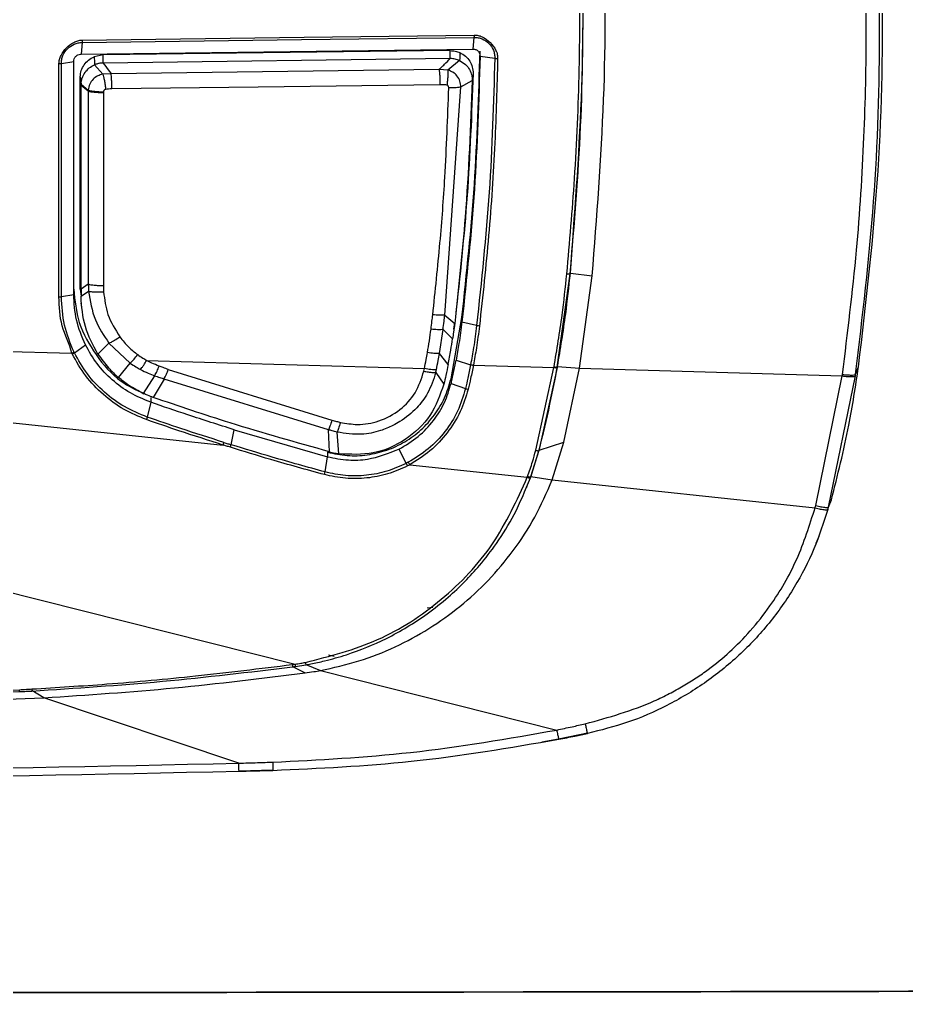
# Model space of a CAD drawing. Extents: x 398 to 508, y 623 to 782.
# Drawn here: x 455.909 to 458.33, y 644.014 to 646.677 of the extents above; entities that cross this region are included whole.
import ezdxf

# ---------------------------------------------------------------- set-up
doc = ezdxf.new("R2010")
doc.units = 0
doc.header["$MEASUREMENT"] = 0
doc.layers.add('GEOMETRY', color=2, linetype='Continuous', lineweight=25)

msp = doc.modelspace()

# ---------------------------------------------------------------- linework, layer by layer
at = {"layer": 'GEOMETRY'}
for p, q in [((456.0804, 646.6148), (456.077, 646.5832)), ((457.1493, 646.6285), (457.1459, 646.5969)), ((456.0756, 646.5832), (456.077, 646.5832)), ((456.077, 646.5832), (457.1459, 646.5969)), ((456.1371, 646.5811), (456.1129, 646.576)), ((456.137, 646.5586), (456.1371, 646.5811)), ((457.0847, 646.5925), (456.1371, 646.5811)), ((457.0847, 646.5708), (457.0847, 646.5925)), ((457.1659, 646.5776), (457.2063, 646.5717)), ((456.0168, 645.9206), (456.0168, 646.557)), ((456.0233, 646.5575), (456.057, 646.5627)), ((456.0233, 645.9211), (456.0233, 646.5575)), ((456.1142, 646.554), (456.1369, 646.5281)), ((457.0847, 646.5708), (456.137, 646.5586)), ((457.1102, 646.5653), (457.0781, 646.5394)), ((456.1588, 646.5295), (456.1369, 646.5281)), ((457.054, 646.541), (456.1589, 646.5295)), ((457.0781, 646.5394), (457.0541, 646.541)), ((457.1471, 646.5299), (457.1446, 646.5106)), ((456.0745, 646.5184), (456.0746, 646.5211)), ((456.0745, 646.5184), (456.077, 646.4985)), ((456.0746, 645.9619), (456.0745, 646.5184)), ((456.0746, 646.5211), (456.0771, 646.501)), ((456.0771, 646.501), (456.077, 646.4985)), ((456.077, 646.4985), (456.0968, 646.4823)), ((456.0771, 646.501), (456.0969, 646.4847)), ((457.1138, 646.4933), (457.1446, 646.5106)), ((456.0969, 646.4847), (456.0968, 646.4823)), ((456.0968, 646.4823), (456.0968, 645.9556)), ((456.1384, 646.4801), (456.1383, 646.4785)), ((456.1383, 646.4784), (456.1383, 645.9516)), ((457.0697, 645.8709), (457.1138, 646.4933)), ((457.3767, 645.7289), (457.4119, 645.9837)), ((457.4125, 645.9852), (457.4722, 645.9775)), ((457.4377, 645.7257), (457.4722, 645.9775)), ((456.0746, 645.9619), (456.077, 645.9425)), ((456.0746, 645.9412), (456.0746, 645.9619)), ((456.0746, 645.9412), (456.077, 645.9219)), ((456.077, 645.9425), (456.0968, 645.9556)), ((456.077, 645.9425), (456.077, 645.9219)), ((456.077, 645.9219), (456.0976, 645.9363)), ((456.0233, 645.9211), (456.057, 645.9267)), ((456.0769, 645.9044), (456.0793, 645.8851)), ((457.0697, 645.8709), (457.0967, 645.8478)), ((457.0868, 645.6966), (457.1165, 645.8644)), ((457.099, 645.8663), (457.0967, 645.8478)), ((457.1165, 645.8644), (457.1165, 645.8519)), ((457.0551, 645.7659), (457.065, 645.8314)), ((457.091, 645.8059), (457.065, 645.8314)), ((457.0947, 645.832), (457.097, 645.8505)), ((457.1567, 645.842), (457.1166, 645.8518)), ((456.0588, 645.768), (456.0888, 645.7896)), ((456.1232, 645.7643), (456.1533, 645.7942)), ((456.1533, 645.7942), (456.211, 645.7396)), ((455.8085, 645.7736), (456.052, 645.7664)), ((456.0589, 645.768), (456.058, 645.7699)), ((457.079, 645.7362), (457.0551, 645.7659)), ((456.1792, 645.7002), (456.211, 645.7396)), ((456.2561, 645.747), (457.0142, 645.7247)), ((457.0127, 645.7176), (457.0142, 645.7247)), ((457.0868, 645.6843), (457.1004, 645.7478)), ((457.1004, 645.7478), (457.1401, 645.7353)), ((457.1478, 645.7342), (457.3675, 645.7277)), ((457.318, 645.5016), (457.3675, 645.7277)), ((457.3764, 645.7274), (457.3267, 645.5006)), ((457.3767, 645.7289), (457.3773, 645.7304)), ((457.3773, 645.7304), (457.4377, 645.7257)), ((457.395, 645.5235), (457.4377, 645.7257)), ((457.4377, 645.7257), (458.1544, 645.7046)), ((458.1909, 645.709), (458.1989, 645.7294)), ((456.2779, 645.7052), (456.247, 645.6568)), ((456.3152, 645.7223), (456.7618, 645.5839)), ((457.0452, 645.7141), (457.0673, 645.6825)), ((457.0868, 645.6966), (457.0868, 645.6843)), ((458.0819, 645.3508), (458.1544, 645.7045)), ((458.1169, 645.3467), (458.1903, 645.7048)), ((456.3037, 645.6962), (456.274, 645.6459)), ((456.7522, 645.5575), (456.3037, 645.6962)), ((457.0868, 645.6843), (457.1262, 645.6702)), ((456.2672, 645.6459), (456.2672, 645.6328)), ((456.2672, 645.6328), (456.2578, 645.5923)), ((455.7677, 645.5899), (456.465, 645.516)), ((456.4865, 645.517), (456.4947, 645.5579)), ((456.4947, 645.5579), (456.7498, 645.4841)), ((456.7553, 645.4975), (456.7522, 645.5575)), ((456.7807, 645.4921), (456.7756, 645.5513)), ((457.3273, 645.5021), (457.395, 645.5235)), ((457.3627, 645.4208), (457.395, 645.5235)), ((456.7429, 645.4425), (456.7498, 645.4841)), ((456.7498, 645.4965), (456.7498, 645.4841)), ((456.9447, 645.5048), (456.9645, 645.466)), ((457.3044, 645.4286), (457.3267, 645.5006)), ((457.305, 645.43), (457.3273, 645.5021)), ((457.3267, 645.5006), (457.3273, 645.5021)), ((456.9702, 645.469), (456.9645, 645.466)), ((456.9739, 645.462), (457.295, 645.4279)), ((457.3044, 645.4286), (457.305, 645.43)), ((457.305, 645.43), (457.3627, 645.4208)), ((457.3627, 645.4208), (458.0803, 645.3447)), ((457.2939, 645.4013), (457.2946, 645.4029)), ((458.1169, 645.3467), (458.1247, 645.3661)), ((458.0837, 645.2482), (458.0914, 645.2673)), ((455.4166, 645.2313), (456.661, 644.918)), ((457.0367, 645.0724), (457.0215, 645.0706)), ((456.7674, 644.9385), (456.752, 644.9424)), ((456.6543, 644.9109), (456.6619, 644.9119)), ((456.6562, 644.9108), (456.6887, 644.894)), ((456.662, 644.9116), (456.6906, 644.9161)), ((456.6907, 644.9172), (456.7302, 644.9006)), ((456.7302, 644.9006), (457.3753, 644.7381)), ((455.9095, 644.8431), (455.9427, 644.8449)), ((455.9759, 644.8259), (455.9428, 644.8459)), ((455.5614, 644.8306), (455.9096, 644.8429)), ((455.5617, 644.8101), (455.9759, 644.8259)), ((456.5076, 644.6476), (455.9759, 644.8259)), ((457.3342, 644.7061), (457.3805, 644.7141)), ((457.3805, 644.7142), (457.4591, 644.7301)), ((456.5082, 644.6268), (456.6008, 644.6291))]:
    msp.add_line(p, q, dxfattribs=at)
at = {"layer": 'GEOMETRY', "flags": 128}
for points in [[(456.0794, 646.6214), (456.6857, 646.6291), (457.1496, 646.6351)], [(456.0804, 646.6148), (456.679, 646.6225), (457.1493, 646.6285)], [(457.0566, 646.4995), (456.5607, 646.4932), (456.1613, 646.488)], [(456.0529, 645.7646), (456.0524, 645.7656), (456.052, 645.7664)], [(457.3675, 645.7277), (457.3676, 645.7286), (457.3678, 645.7292)]]:
    msp.add_lwpolyline(points, dxfattribs=at)
at = {"layer": 'GEOMETRY'}
for points, knots in [([(458.1989, 645.7294), (458.2197, 645.9076), (458.2606, 646.2591), (458.2687, 646.7516), (458.2496, 647.2054), (458.2159, 647.4829), (458.1989, 647.6233)], [0, 0, 0, 0, 0.2831581, 0.5586036, 0.7768312, 1, 1, 1, 1]), ([(458.155, 645.7087), (458.169, 645.8216), (458.1958, 646.0368), (458.2155, 646.351), (458.2221, 646.6499), (458.2155, 646.9487), (458.1958, 647.2628), (458.169, 647.4779), (458.155, 647.5906)], [0, 0, 0, 0, 0.180613, 0.344543, 0.500108, 0.65565, 0.819509, 1, 1, 1, 1]), ([(458.1909, 645.7091), (458.2096, 645.8662), (458.2471, 646.1804), (458.2611, 646.655), (458.2471, 647.1295), (458.2096, 647.4437), (458.1909, 647.6008)], [0, 0, 0, 0, 0.250005, 0.5, 0.749995, 1, 1, 1, 1]), ([(457.4028, 645.9832), (457.4104, 646.0699), (457.4266, 646.2554), (457.439, 646.5502), (457.4388, 646.8564), (457.4262, 647.148), (457.4102, 647.3305), (457.4028, 647.415)], [0, 0, 0, 0, 0.182029, 0.389553, 0.616979, 0.82241, 1, 1, 1, 1]), ([(457.4119, 645.9837), (457.4241, 646.1427), (457.4487, 646.4608), (457.4487, 646.9399), (457.4242, 647.2581), (457.4119, 647.4172)], [0, 0, 0, 0, 0.3333362, 0.6666667, 1, 1, 1, 1]), ([(457.4125, 645.9852), (457.4233, 646.1189), (457.445, 646.3856), (457.4493, 646.7585), (457.4391, 647.103), (457.4214, 647.3133), (457.4125, 647.4189)], [0, 0, 0, 0, 0.280118, 0.559107, 0.778815, 1, 1, 1, 1]), ([(457.4722, 645.9775), (457.4846, 646.1379), (457.5094, 646.4591), (457.5093, 646.942), (457.4845, 647.2627), (457.4722, 647.4225)], [0, 0, 0, 0, 0.333384, 0.667865, 1, 1, 1, 1]), ([(457.1496, 646.6351), (457.1496, 646.6344), (457.1496, 646.6332), (457.1495, 646.6314), (457.1495, 646.6298), (457.1494, 646.6289), (457.1493, 646.6285)], [0, 0, 0, 0, 0.248444, 0.501166, 0.753288, 1, 1, 1, 1]), ([(457.1496, 646.6351), (457.1533, 646.6349), (457.161, 646.6345), (457.1767, 646.6288), (457.1941, 646.6153), (457.2077, 646.5981), (457.2136, 646.5825), (457.2138, 646.5748), (457.214, 646.571)], [0, 0, 0, 0, 0.112639, 0.230077, 0.499889, 0.76917, 0.885614, 1, 1, 1, 1]), ([(456.0168, 646.557), (456.0171, 646.5607), (456.0177, 646.5684), (456.0238, 646.5836), (456.0362, 646.6008), (456.053, 646.6136), (456.068, 646.6201), (456.0757, 646.621), (456.0794, 646.6214)], [0, 0, 0, 0, 0.115522, 0.240727, 0.500897, 0.760985, 0.886273, 1, 1, 1, 1]), ([(456.0233, 646.5575), (456.0235, 646.5612), (456.0239, 646.5686), (456.0285, 646.5829), (456.039, 646.5989), (456.055, 646.6094), (456.0693, 646.6141), (456.0767, 646.6146), (456.0804, 646.6148)], [0, 0, 0, 0, 0.125191, 0.250868, 0.500896, 0.750645, 0.876035, 1, 1, 1, 1]), ([(456.0794, 646.6214), (456.0797, 646.6206), (456.0802, 646.6191), (456.0804, 646.6171), (456.0802, 646.6157), (456.0803, 646.615), (456.0804, 646.6148)], [0, 0, 0, 0, 0.326223, 0.595476, 0.838437, 1, 1, 1, 1]), ([(457.1493, 646.6285), (457.1531, 646.6283), (457.1607, 646.628), (457.1751, 646.6236), (457.1912, 646.6132), (457.2015, 646.5972), (457.2059, 646.5829), (457.2062, 646.5755), (457.2063, 646.5717)], [0, 0, 0, 0, 0.125387, 0.25111, 0.500973, 0.750653, 0.875865, 1, 1, 1, 1]), ([(456.057, 646.5627), (456.0573, 646.5652), (456.0578, 646.5702), (456.0621, 646.5767), (456.0682, 646.5815), (456.0732, 646.5826), (456.0756, 646.5832)], [0, 0, 0, 0, 0.244124, 0.492649, 0.746554, 1, 1, 1, 1]), ([(456.0746, 646.5211), (456.0753, 646.5269), (456.0768, 646.5385), (456.0852, 646.5543), (456.0971, 646.5677), (456.1076, 646.5732), (456.1129, 646.576)], [0, 0, 0, 0, 0.249953, 0.499712, 0.749376, 1, 1, 1, 1]), ([(456.1129, 646.576), (456.1132, 646.5719), (456.1136, 646.5646), (456.114, 646.5572), (456.1142, 646.554)], [0, 0, 0, 0, 0.56, 1, 1, 1, 1]), ([(457.0847, 646.5925), (457.0892, 646.5923), (457.0982, 646.592), (457.1066, 646.5888), (457.1107, 646.5872)], [0, 0, 0, 0, 0.500521, 1, 1, 1, 1]), ([(457.1107, 646.5872), (457.1107, 646.5858), (457.1106, 646.5822), (457.1105, 646.5761), (457.1104, 646.5701), (457.1103, 646.5666), (457.1102, 646.5653)], [0, 0, 0, 0, 0.189023, 0.50664, 0.828615, 1, 1, 1, 1]), ([(457.1107, 646.5872), (457.116, 646.5843), (457.1266, 646.5785), (457.1383, 646.5645), (457.146, 646.548), (457.1467, 646.5359), (457.1471, 646.5299)], [0, 0, 0, 0, 0.249847, 0.499584, 0.749274, 1, 1, 1, 1]), ([(457.1165, 645.8644), (457.1294, 645.9852), (457.155, 646.2269), (457.1623, 646.4695), (457.1659, 646.5908)], [0, 0, 0, 0, 0.500006, 1, 1, 1, 1]), ([(457.1459, 646.5969), (457.1476, 646.5969), (457.1507, 646.5968), (457.1556, 646.5951), (457.1598, 646.5923), (457.1629, 646.5885), (457.1654, 646.5839), (457.1657, 646.5801), (457.1659, 646.5776)], [0, 0, 0, 0, 0.158258, 0.295656, 0.507173, 0.638879, 0.764917, 1, 1, 1, 1]), ([(456.0168, 646.557), (456.0174, 646.557), (456.0186, 646.557), (456.0204, 646.5571), (456.022, 646.5573), (456.0229, 646.5574), (456.0233, 646.5575)], [0, 0, 0, 0, 0.248607, 0.501015, 0.752903, 1, 1, 1, 1]), ([(456.057, 645.9267), (456.057, 646.0475), (456.057, 646.2594), (456.057, 646.4715), (456.057, 646.5627)], [0, 0, 0, 0, 0.570371, 1, 1, 1, 1]), ([(456.0771, 646.501), (456.0778, 646.5067), (456.0792, 646.518), (456.0873, 646.5333), (456.099, 646.5461), (456.1091, 646.5514), (456.1142, 646.554)], [0, 0, 0, 0, 0.250042, 0.500192, 0.749977, 1, 1, 1, 1]), ([(456.137, 646.5586), (456.1331, 646.5584), (456.129, 646.5582), (456.1233, 646.557), (456.12, 646.5561), (456.1167, 646.555), (456.1149, 646.5543), (456.1144, 646.5541), (456.1143, 646.554), (456.1142, 646.554)], [0, 0, 0, 0, 0.4999936, 0.5286926, 0.7500839, 0.9298255, 0.978607, 0.9927265, 1, 1, 1, 1]), ([(456.137, 646.5586), (456.142, 646.5521), (456.1492, 646.5424), (456.1565, 646.5327), (456.1589, 646.5295)], [0, 0, 0, 0, 0.674258, 1, 1, 1, 1]), ([(457.054, 646.541), (457.0559, 646.5428), (457.0611, 646.5476), (457.0711, 646.5576), (457.0795, 646.5657), (457.0847, 646.5708)], [0, 0, 0, 0, 0.1818549, 0.4896415, 1, 1, 1, 1]), ([(457.1102, 646.5653), (457.1061, 646.5669), (457.0979, 646.5701), (457.0891, 646.5706), (457.0847, 646.5708)], [0, 0, 0, 0, 0.500527, 1, 1, 1, 1]), ([(457.1102, 646.5653), (457.1158, 646.5621), (457.1266, 646.5559), (457.1376, 646.5414), (457.1439, 646.526), (457.1444, 646.5156), (457.1446, 646.5106)], [0, 0, 0, 0, 0.2788309, 0.5407047, 0.7823493, 1, 1, 1, 1]), ([(457.2063, 646.5717), (457.2027, 646.4498), (457.1954, 646.2059), (457.1696, 645.9633), (457.1567, 645.842)], [0, 0, 0, 0, 0.500011, 1, 1, 1, 1]), ([(457.214, 646.571), (457.2119, 646.4942), (457.2076, 646.3329), (457.1913, 646.0893), (457.1732, 645.923), (457.1643, 645.8408)], [0, 0, 0, 0, 0.314722, 0.661145, 1, 1, 1, 1]), ([(457.2063, 646.5717), (457.2069, 646.5717), (457.2079, 646.5715), (457.2099, 646.5714), (457.2119, 646.5712), (457.2133, 646.5712), (457.214, 646.5712)], [0, 0, 0, 0, 0.247306, 0.500034, 0.752744, 1, 1, 1, 1]), ([(456.1369, 646.5281), (456.132, 646.5269), (456.122, 646.5244), (456.1092, 646.5146), (456.0995, 646.5011), (456.0978, 646.4903), (456.0969, 646.4847)], [0, 0, 0, 0, 0.235273, 0.4803085, 0.7346994, 1, 1, 1, 1]), ([(456.1369, 646.5281), (456.1374, 646.526), (456.1386, 646.5217), (456.1406, 646.5113), (456.1426, 646.4992), (456.1438, 646.4908), (456.1444, 646.4867)], [0, 0, 0, 0, 0.243602, 0.5, 0.756399, 1, 1, 1, 1]), ([(456.1613, 646.488), (456.1613, 646.4921), (456.1612, 646.5005), (456.1606, 646.5126), (456.1598, 646.523), (456.1591, 646.5274), (456.1588, 646.5295)], [0, 0, 0, 0, 0.243334, 0.499447, 0.755767, 1, 1, 1, 1]), ([(457.0541, 646.541), (457.0545, 646.5385), (457.0553, 646.5335), (457.0561, 646.5222), (457.0566, 646.5104), (457.0566, 646.5031), (457.0566, 646.4995)], [0, 0, 0, 0, 0.273877, 0.561506, 0.786122, 1, 1, 1, 1]), ([(457.0781, 646.5394), (457.0783, 646.5371), (457.0785, 646.5326), (457.078, 646.5221), (457.077, 646.5103), (457.076, 646.5023), (457.0755, 646.4985)], [0, 0, 0, 0, 0.252452, 0.51148, 0.76435, 1, 1, 1, 1]), ([(457.1138, 646.4933), (457.1132, 646.4987), (457.1122, 646.5095), (457.1039, 646.5235), (457.0926, 646.534), (457.0835, 646.5374), (457.0791, 646.5391)], [0, 0, 0, 0, 0.264334, 0.529421, 0.772062, 1, 1, 1, 1]), ([(457.1471, 646.5299), (457.1429, 646.4191), (457.1346, 646.1974), (457.1109, 645.9767), (457.099, 645.8663)], [0, 0, 0, 0, 0.499995, 1, 1, 1, 1]), ([(456.077, 645.9425), (456.077, 646.0462), (456.077, 646.2315), (456.077, 646.4169), (456.077, 646.4985)], [0, 0, 0, 0, 0.56, 1, 1, 1, 1]), ([(457.0755, 646.4985), (457.0722, 646.4988), (457.0659, 646.4995), (457.0596, 646.4995), (457.0566, 646.4995)], [0, 0, 0, 0, 0.526637, 1, 1, 1, 1]), ([(457.077, 646.4979), (457.0767, 646.4981), (457.0762, 646.4984), (457.0757, 646.4984), (457.0755, 646.4985)], [0, 0, 0, 0, 0.595229, 1, 1, 1, 1]), ([(457.0806, 646.4908), (457.0806, 646.4918), (457.0804, 646.4935), (457.0794, 646.4956), (457.0783, 646.4971), (457.0774, 646.4977), (457.077, 646.4979)], [0, 0, 0, 0, 0.328266, 0.624801, 0.829946, 1, 1, 1, 1]), ([(457.1446, 646.5106), (457.1398, 646.3866), (457.1312, 646.1651), (457.1072, 645.9448), (457.0967, 645.8478)], [0, 0, 0, 0, 0.559991, 1, 1, 1, 1]), ([(456.0968, 646.4823), (456.0989, 646.4816), (456.1031, 646.4803), (456.1145, 646.4791), (456.1267, 646.4784), (456.1345, 646.4784), (456.1383, 646.4784)], [0, 0, 0, 0, 0.273034, 0.561703, 0.786946, 1, 1, 1, 1]), ([(456.0969, 646.4847), (456.0987, 646.4841), (456.1025, 646.4829), (456.1131, 646.4814), (456.1255, 646.4804), (456.1342, 646.4802), (456.1384, 646.4801)], [0, 0, 0, 0, 0.251719, 0.51189, 0.765609, 1, 1, 1, 1]), ([(456.1444, 646.4867), (456.1437, 646.4865), (456.1423, 646.4863), (456.1407, 646.4852), (456.1394, 646.4838), (456.1386, 646.4821), (456.1384, 646.4808), (456.1384, 646.4802)], [0, 0, 0, 0, 0.220924, 0.417141, 0.599921, 0.805185, 1, 1, 1, 1]), ([(456.1613, 646.488), (456.1583, 646.4879), (456.1527, 646.4878), (456.147, 646.487), (456.1444, 646.4867)], [0, 0, 0, 0, 0.528295, 1, 1, 1, 1]), ([(457.0368, 645.8713), (457.0438, 645.9368), (457.0571, 646.0618), (457.0724, 646.2684), (457.0776, 646.4095), (457.0806, 646.4908)], [0, 0, 0, 0, 0.318414, 0.606896, 1, 1, 1, 1]), ([(457.1138, 646.4933), (457.1121, 646.4929), (457.1088, 646.4921), (457.1008, 646.4913), (457.0912, 646.4908), (457.0841, 646.4908), (457.0806, 646.4908)], [0, 0, 0, 0, 0.245421, 0.50001, 0.754594, 1, 1, 1, 1]), ([(457.3678, 645.7292), (457.3757, 645.7764), (457.3899, 645.8607), (457.3989, 645.9457), (457.4028, 645.9832)], [0, 0, 0, 0, 0.558697, 1, 1, 1, 1]), ([(457.3773, 645.7304), (457.3853, 645.7781), (457.3996, 645.8627), (457.4085, 645.948), (457.4125, 645.9852)], [0, 0, 0, 0, 0.563523, 1, 1, 1, 1]), ([(457.4028, 645.9832), (457.4041, 645.9831), (457.4067, 645.9829), (457.4097, 645.983), (457.4114, 645.9833), (457.4117, 645.9835), (457.4119, 645.9837)], [0, 0, 0, 0, 0.271995, 0.561972, 0.78799, 1, 1, 1, 1]), ([(456.057, 645.941), (456.0601, 645.9102), (456.0666, 645.8461), (456.1158, 645.761), (456.1752, 645.6911), (456.2271, 645.6664), (456.2488, 645.656)], [0, 0, 0, 0, 0.254151, 0.5282009, 0.8026497, 1, 1, 1, 1]), ([(456.0968, 645.9556), (456.0989, 645.9549), (456.1031, 645.9536), (456.1145, 645.9522), (456.1267, 645.9515), (456.1345, 645.9516), (456.1383, 645.9516)], [0, 0, 0, 0, 0.273044, 0.561717, 0.786955, 1, 1, 1, 1]), ([(456.0968, 645.9556), (456.0969, 645.952), (456.097, 645.9455), (456.0974, 645.9391), (456.0976, 645.9363)], [0, 0, 0, 0, 0.564345, 1, 1, 1, 1]), ([(456.0976, 645.9363), (456.0997, 645.9357), (456.1041, 645.9346), (456.1153, 645.9338), (456.1273, 645.9336), (456.135, 645.934), (456.1387, 645.9342)], [0, 0, 0, 0, 0.273296, 0.561653, 0.786703, 1, 1, 1, 1]), ([(456.0976, 645.9363), (456.1019, 645.9094), (456.11, 645.8578), (456.1393, 645.8148), (456.1533, 645.7942)], [0, 0, 0, 0, 0.521506, 1, 1, 1, 1]), ([(456.1383, 645.9516), (456.1383, 645.9483), (456.1384, 645.9425), (456.1386, 645.9367), (456.1387, 645.9342)], [0, 0, 0, 0, 0.56506, 1, 1, 1, 1]), ([(456.0168, 645.9206), (456.0182, 645.9207), (456.0206, 645.9207), (456.0225, 645.921), (456.0233, 645.9211)], [0, 0, 0, 0, 0.559995, 1, 1, 1, 1]), ([(456.052, 645.7664), (456.052, 645.7664), (456.052, 645.7665), (456.052, 645.7665), (456.0458, 645.7926), (456.0195, 645.8398), (456.0177, 645.8937), (456.0168, 645.9206)], [0, 0, 0, 0, 0.000252, 0.000475, 0.0007, 0.499814, 1, 1, 1, 1]), ([(456.0579, 645.7698), (456.0479, 645.794), (456.0278, 645.8424), (456.0248, 645.8949), (456.0233, 645.9211)], [0, 0, 0, 0, 0.499965, 1, 1, 1, 1]), ([(456.0888, 645.7896), (456.0795, 645.8119), (456.0611, 645.8556), (456.0583, 645.9032), (456.057, 645.9267)], [0, 0, 0, 0, 0.507764, 1, 1, 1, 1]), ([(456.1232, 645.7643), (456.1099, 645.7889), (456.0832, 645.838), (456.0791, 645.8939), (456.077, 645.9219)], [0, 0, 0, 0, 0.500003, 1, 1, 1, 1]), ([(456.1387, 645.9342), (456.1413, 645.9131), (456.1466, 645.8689), (456.1702, 645.8312), (456.1825, 645.8116)], [0, 0, 0, 0, 0.477615, 1, 1, 1, 1]), ([(457.0321, 645.8321), (457.033, 645.8394), (457.0346, 645.8525), (457.0361, 645.8655), (457.0368, 645.8713)], [0, 0, 0, 0, 0.560068, 1, 1, 1, 1]), ([(457.0697, 645.8709), (457.0679, 645.8707), (457.0641, 645.8701), (457.0531, 645.87), (457.0429, 645.8708), (457.0368, 645.8713)], [0, 0, 0, 0, 0.276327, 0.562827, 1, 1, 1, 1]), ([(457.065, 645.8314), (457.0659, 645.8388), (457.0675, 645.852), (457.0691, 645.8652), (457.0697, 645.8709)], [0, 0, 0, 0, 0.562036, 1, 1, 1, 1]), ([(457.0224, 645.7682), (457.0242, 645.779), (457.0278, 645.8003), (457.0307, 645.8216), (457.0321, 645.8321)], [0, 0, 0, 0, 0.509417, 1, 1, 1, 1]), ([(457.065, 645.8314), (457.0632, 645.8312), (457.0594, 645.8306), (457.0484, 645.8306), (457.0382, 645.8316), (457.0321, 645.8321)], [0, 0, 0, 0, 0.276311, 0.562846, 1, 1, 1, 1]), ([(457.0967, 645.8478), (457.0957, 645.84), (457.094, 645.826), (457.0919, 645.812), (457.091, 645.8058)], [0, 0, 0, 0, 0.56, 1, 1, 1, 1]), ([(457.1165, 645.8519), (457.114, 645.8324), (457.1095, 645.7976), (457.1032, 645.763), (457.1004, 645.7478)], [0, 0, 0, 0, 0.5594929, 1, 1, 1, 1]), ([(457.1567, 645.842), (457.1541, 645.822), (457.1495, 645.7863), (457.143, 645.7509), (457.1401, 645.7353)], [0, 0, 0, 0, 0.5599938, 1, 1, 1, 1]), ([(457.1643, 645.8408), (457.1617, 645.8208), (457.1571, 645.7851), (457.1506, 645.7498), (457.1478, 645.7342)], [0, 0, 0, 0, 0.560223, 1, 1, 1, 1]), ([(457.1643, 645.8408), (457.1627, 645.841), (457.1599, 645.8413), (457.1576, 645.8418), (457.1567, 645.842)], [0, 0, 0, 0, 0.56, 1, 1, 1, 1]), ([(456.1533, 645.7942), (456.1553, 645.7951), (456.1595, 645.7969), (456.1696, 645.8025), (456.1776, 645.8082), (456.1825, 645.8116)], [0, 0, 0, 0, 0.276687, 0.562549, 1, 1, 1, 1]), ([(456.1825, 645.8116), (456.1905, 645.8017), (456.2051, 645.7836), (456.2233, 645.7692), (456.2316, 645.7627)], [0, 0, 0, 0, 0.546347, 1, 1, 1, 1]), ([(457.079, 645.7362), (457.0815, 645.7492), (457.0859, 645.7723), (457.0895, 645.7956), (457.091, 645.8058)], [0, 0, 0, 0, 0.559987, 1, 1, 1, 1]), ([(456.052, 645.7664), (456.0533, 645.7671), (456.0555, 645.7682), (456.0572, 645.7693), (456.0579, 645.7698)], [0, 0, 0, 0, 0.560004, 1, 1, 1, 1]), ([(456.0529, 645.7645), (456.0534, 645.7648), (456.0546, 645.7654), (456.0562, 645.7663), (456.0577, 645.7672), (456.0585, 645.7677), (456.0589, 645.768)], [0, 0, 0, 0, 0.247716, 0.500001, 0.752285, 1, 1, 1, 1]), ([(456.2557, 645.5853), (456.2348, 645.5938), (456.1922, 645.6112), (456.1365, 645.653), (456.0873, 645.7034), (456.0644, 645.7442), (456.0529, 645.7646)], [0, 0, 0, 0, 0.242571, 0.493732, 0.747895, 1, 1, 1, 1]), ([(456.2577, 645.5923), (456.2367, 645.601), (456.1945, 645.6184), (456.1395, 645.6592), (456.0922, 645.7087), (456.0699, 645.7482), (456.0588, 645.768)], [0, 0, 0, 0, 0.2497499, 0.4999095, 0.7500704, 1, 1, 1, 1]), ([(456.1232, 645.7643), (456.1324, 645.7513), (456.1488, 645.7279), (456.1699, 645.7087), (456.1792, 645.7002)], [0, 0, 0, 0, 0.559759, 1, 1, 1, 1]), ([(456.211, 645.7396), (456.2126, 645.741), (456.2158, 645.7439), (456.2229, 645.7515), (456.2283, 645.7585), (456.2316, 645.7627)], [0, 0, 0, 0, 0.277301, 0.562081, 1, 1, 1, 1]), ([(456.2316, 645.7627), (456.2361, 645.7595), (456.2441, 645.7539), (456.2525, 645.7491), (456.2561, 645.747)], [0, 0, 0, 0, 0.570079, 1, 1, 1, 1]), ([(457.0142, 645.7247), (457.0158, 645.7328), (457.0187, 645.7473), (457.0213, 645.7618), (457.0224, 645.7682)], [0, 0, 0, 0, 0.561664, 1, 1, 1, 1]), ([(457.0551, 645.7659), (457.0533, 645.7657), (457.0496, 645.7654), (457.0386, 645.7659), (457.0285, 645.7673), (457.0224, 645.7682)], [0, 0, 0, 0, 0.276305, 0.56284, 1, 1, 1, 1]), ([(457.0467, 645.7214), (457.0484, 645.7297), (457.0513, 645.7445), (457.054, 645.7594), (457.0551, 645.7659)], [0, 0, 0, 0, 0.561621, 1, 1, 1, 1]), ([(456.211, 645.7396), (456.2162, 645.7361), (456.2254, 645.7299), (456.235, 645.7246), (456.2392, 645.7223)], [0, 0, 0, 0, 0.570587, 1, 1, 1, 1]), ([(456.2392, 645.7223), (456.2405, 645.7239), (456.2432, 645.7271), (456.249, 645.7353), (456.2534, 645.7426), (456.2561, 645.747)], [0, 0, 0, 0, 0.277478, 0.561949, 1, 1, 1, 1]), ([(456.2901, 645.7313), (456.2833, 645.734), (456.2717, 645.7386), (456.2606, 645.7445), (456.2561, 645.747)], [0, 0, 0, 0, 0.584925, 1, 1, 1, 1]), ([(456.2779, 645.7052), (456.2801, 645.7091), (456.2839, 645.716), (456.2882, 645.7266), (456.2901, 645.7313)], [0, 0, 0, 0, 0.560002, 1, 1, 1, 1]), ([(456.3152, 645.7223), (456.3105, 645.7239), (456.3021, 645.7269), (456.2938, 645.7299), (456.2901, 645.7313)], [0, 0, 0, 0, 0.559197, 1, 1, 1, 1]), ([(457.0467, 645.7214), (457.0449, 645.7213), (457.0412, 645.7211), (457.0303, 645.722), (457.0203, 645.7237), (457.0142, 645.7247)], [0, 0, 0, 0, 0.276305, 0.562844, 1, 1, 1, 1]), ([(457.079, 645.7362), (457.077, 645.7262), (457.0733, 645.7082), (457.0691, 645.6903), (457.0673, 645.6825)], [0, 0, 0, 0, 0.5599986, 1, 1, 1, 1]), ([(457.1401, 645.7353), (457.1377, 645.7231), (457.1334, 645.7014), (457.1284, 645.6797), (457.1262, 645.6702)], [0, 0, 0, 0, 0.559978, 1, 1, 1, 1]), ([(457.1478, 645.7342), (457.1453, 645.7219), (457.141, 645.6998), (457.1359, 645.6778), (457.1336, 645.6681)], [0, 0, 0, 0, 0.5575329, 1, 1, 1, 1]), ([(457.1401, 645.7353), (457.1406, 645.7352), (457.1417, 645.735), (457.1436, 645.7347), (457.1457, 645.7344), (457.1471, 645.7343), (457.1478, 645.7342)], [0, 0, 0, 0, 0.247294, 0.499996, 0.7527, 1, 1, 1, 1]), ([(457.3273, 645.5021), (457.3375, 645.5437), (457.3561, 645.6194), (457.3707, 645.6959), (457.3773, 645.7304)], [0, 0, 0, 0, 0.549487, 1, 1, 1, 1]), ([(457.3675, 645.7277), (457.3687, 645.7275), (457.3713, 645.7271), (457.3742, 645.727), (457.376, 645.7271), (457.3763, 645.7273), (457.3764, 645.7274)], [0, 0, 0, 0, 0.271989, 0.56196, 0.787979, 1, 1, 1, 1]), ([(457.3678, 645.7292), (457.369, 645.7291), (457.3716, 645.7287), (457.3745, 645.7285), (457.3763, 645.7286), (457.3765, 645.7288), (457.3767, 645.7289)], [0, 0, 0, 0, 0.272006, 0.561988, 0.788007, 1, 1, 1, 1]), ([(457.3764, 645.7274), (457.3765, 645.7277), (457.3765, 645.7282), (457.3766, 645.7287), (457.3767, 645.7289)], [0, 0, 0, 0, 0.559996, 1, 1, 1, 1]), ([(458.1247, 645.3661), (458.1418, 645.4338), (458.172, 645.5539), (458.1907, 645.6761), (458.1989, 645.7294)], [0, 0, 0, 0, 0.564636, 1, 1, 1, 1]), ([(456.247, 645.6568), (456.2335, 645.6637), (456.2094, 645.676), (456.1885, 645.6928), (456.1792, 645.7002)], [0, 0, 0, 0, 0.560049, 1, 1, 1, 1]), ([(456.2392, 645.7223), (456.2462, 645.7188), (456.2588, 645.7124), (456.272, 645.7074), (456.2779, 645.7052)], [0, 0, 0, 0, 0.554513, 1, 1, 1, 1]), ([(456.2779, 645.7052), (456.2827, 645.7035), (456.2913, 645.7005), (456.2999, 645.6975), (456.3037, 645.6962)], [0, 0, 0, 0, 0.5609633, 1, 1, 1, 1]), ([(456.3037, 645.6962), (456.3057, 645.7001), (456.3094, 645.7071), (456.3134, 645.7176), (456.3152, 645.7223)], [0, 0, 0, 0, 0.5599996, 1, 1, 1, 1]), ([(457.0452, 645.7141), (457.0388, 645.6946), (457.0273, 645.6594), (456.9924, 645.6137), (456.9583, 645.5862), (456.924, 645.5666), (456.8896, 645.5526), (456.8376, 645.5419), (456.798, 645.5479), (456.7756, 645.5513)], [0, 0, 0, 0, 0.176271, 0.316701, 0.487893, 0.549791, 0.655994, 0.806171, 1, 1, 1, 1]), ([(456.7847, 645.5779), (456.8002, 645.5752), (456.8351, 645.5692), (456.8928, 645.5794), (456.9484, 645.6093), (456.9932, 645.6572), (457.0061, 645.6973), (457.0127, 645.7176)], [0, 0, 0, 0, 0.159096, 0.358132, 0.57699, 0.785647, 1, 1, 1, 1]), ([(457.0127, 645.7176), (457.0165, 645.7169), (457.0243, 645.7155), (457.0367, 645.714), (457.042, 645.7141), (457.0452, 645.7141)], [0, 0, 0, 0, 0.276302, 0.562841, 1, 1, 1, 1]), ([(457.0452, 645.7141), (457.0455, 645.7155), (457.046, 645.7179), (457.0465, 645.7203), (457.0467, 645.7214)], [0, 0, 0, 0, 0.560014, 1, 1, 1, 1]), ([(458.1544, 645.7046), (458.1545, 645.7054), (458.1547, 645.7067), (458.1549, 645.7081), (458.155, 645.7087)], [0, 0, 0, 0, 0.560185, 1, 1, 1, 1]), ([(458.1544, 645.7045), (458.1594, 645.7039), (458.1699, 645.7028), (458.1815, 645.7026), (458.1886, 645.7033), (458.1897, 645.7043), (458.1903, 645.7048)], [0, 0, 0, 0, 0.271997, 0.561968, 0.787984, 1, 1, 1, 1]), ([(458.155, 645.7088), (458.16, 645.7082), (458.1705, 645.7071), (458.1821, 645.7069), (458.1892, 645.7077), (458.1904, 645.7086), (458.1909, 645.7091)], [0, 0, 0, 0, 0.271995, 0.561971, 0.787988, 1, 1, 1, 1]), ([(458.1903, 645.7048), (458.1904, 645.7056), (458.1906, 645.707), (458.1908, 645.7085), (458.1909, 645.7091)], [0, 0, 0, 0, 0.56, 1, 1, 1, 1]), ([(457.0673, 645.6825), (457.0567, 645.6527), (457.0354, 645.5931), (456.9644, 645.5269), (456.8756, 645.4873), (456.8124, 645.4905), (456.7807, 645.4921)], [0, 0, 0, 0, 0.250001, 0.49995, 0.749916, 1, 1, 1, 1]), ([(456.9447, 645.5048), (456.9628, 645.5155), (456.9984, 645.5366), (457.0398, 645.5813), (457.0707, 645.6307), (457.0815, 645.6667), (457.0868, 645.6843)], [0, 0, 0, 0, 0.266102, 0.521417, 0.766021, 1, 1, 1, 1]), ([(457.1262, 645.6702), (457.1199, 645.6493), (457.1072, 645.6075), (457.0717, 645.5518), (457.0265, 645.5034), (456.989, 645.4804), (456.9702, 645.4689)], [0, 0, 0, 0, 0.2500221, 0.499927, 0.7498616, 1, 1, 1, 1]), ([(457.1262, 645.6702), (457.1274, 645.6698), (457.1297, 645.6691), (457.1324, 645.6684), (457.1336, 645.6681)], [0, 0, 0, 0, 0.560013, 1, 1, 1, 1]), ([(456.274, 645.6459), (456.2689, 645.6478), (456.2597, 645.6511), (456.2509, 645.6551), (456.247, 645.6568)], [0, 0, 0, 0, 0.559717, 1, 1, 1, 1]), ([(456.7553, 645.4975), (456.6647, 645.5229), (456.5029, 645.5682), (456.344, 645.6222), (456.274, 645.6459)], [0, 0, 0, 0, 0.559994, 1, 1, 1, 1]), ([(457.1336, 645.6681), (457.1273, 645.6475), (457.1143, 645.6052), (457.0776, 645.5485), (457.0315, 645.498), (456.993, 645.474), (456.9739, 645.462)], [0, 0, 0, 0, 0.24164, 0.49628, 0.749316, 1, 1, 1, 1]), ([(456.4947, 645.5579), (456.4526, 645.5712), (456.3765, 645.5952), (456.301, 645.6212), (456.2672, 645.6328)], [0, 0, 0, 0, 0.551984, 1, 1, 1, 1]), ([(456.2577, 645.5923), (456.2576, 645.5918), (456.2574, 645.5908), (456.2569, 645.589), (456.2563, 645.5871), (456.2559, 645.5859), (456.2557, 645.5853)], [0, 0, 0, 0, 0.247562, 0.49995, 0.752364, 1, 1, 1, 1]), ([(456.4669, 645.5231), (456.4277, 645.5356), (456.3577, 645.5579), (456.2883, 645.5818), (456.2578, 645.5923)], [0, 0, 0, 0, 0.559955, 1, 1, 1, 1]), ([(456.465, 645.516), (456.4247, 645.5288), (456.3546, 645.5511), (456.2851, 645.5751), (456.2557, 645.5853)], [0, 0, 0, 0, 0.5756432, 1, 1, 1, 1]), ([(456.7618, 645.5839), (456.7599, 645.5779), (456.7566, 645.5672), (456.7536, 645.5605), (456.7522, 645.5575)], [0, 0, 0, 0, 0.56, 1, 1, 1, 1]), ([(456.7618, 645.5839), (456.766, 645.5828), (456.7737, 645.5807), (456.7813, 645.5788), (456.7847, 645.5779)], [0, 0, 0, 0, 0.561, 1, 1, 1, 1]), ([(456.7847, 645.5779), (456.7829, 645.5719), (456.7798, 645.5611), (456.7769, 645.5543), (456.7756, 645.5513)], [0, 0, 0, 0, 0.56, 1, 1, 1, 1]), ([(456.7756, 645.5513), (456.7713, 645.5524), (456.7635, 645.5545), (456.7557, 645.5566), (456.7522, 645.5575)], [0, 0, 0, 0, 0.559095, 1, 1, 1, 1]), ([(456.465, 645.516), (456.4654, 645.5174), (456.4662, 645.5199), (456.4667, 645.5221), (456.4669, 645.5231)], [0, 0, 0, 0, 0.560032, 1, 1, 1, 1]), ([(456.4845, 645.5099), (456.4809, 645.511), (456.4744, 645.513), (456.4679, 645.5151), (456.465, 645.516)], [0, 0, 0, 0, 0.55986, 1, 1, 1, 1]), ([(456.4669, 645.5231), (456.4706, 645.5219), (456.4771, 645.5199), (456.4836, 645.5179), (456.4865, 645.517)], [0, 0, 0, 0, 0.560727, 1, 1, 1, 1]), ([(456.4845, 645.5099), (456.485, 645.5113), (456.4858, 645.5138), (456.4862, 645.516), (456.4865, 645.517)], [0, 0, 0, 0, 0.560018, 1, 1, 1, 1]), ([(456.7429, 645.4425), (456.6948, 645.4557), (456.609, 645.4794), (456.5239, 645.5055), (456.4865, 645.517)], [0, 0, 0, 0, 0.559998, 1, 1, 1, 1]), ([(456.7412, 645.4352), (456.6923, 645.4487), (456.6063, 645.4724), (456.5212, 645.4986), (456.4845, 645.5099)], [0, 0, 0, 0, 0.5697238, 1, 1, 1, 1]), ([(456.7498, 645.4841), (456.7686, 645.4803), (456.8045, 645.4732), (456.872, 645.4761), (456.9166, 645.4937), (456.9447, 645.5048)], [0, 0, 0, 0, 0.288445, 0.551526, 1, 1, 1, 1]), ([(456.7553, 645.4975), (456.76, 645.4963), (456.7684, 645.4942), (456.777, 645.4927), (456.7807, 645.4921)], [0, 0, 0, 0, 0.559606, 1, 1, 1, 1]), ([(457.2959, 645.4304), (457.3005, 645.4436), (457.3087, 645.4671), (457.3151, 645.4911), (457.318, 645.5016)], [0, 0, 0, 0, 0.563441, 1, 1, 1, 1]), ([(457.318, 645.5016), (457.3192, 645.5013), (457.3217, 645.5007), (457.3246, 645.5003), (457.3263, 645.5003), (457.3266, 645.5005), (457.3267, 645.5006)], [0, 0, 0, 0, 0.271964, 0.561905, 0.78793, 1, 1, 1, 1]), ([(456.968, 645.459), (456.9502, 645.4511), (456.9145, 645.4352), (456.8567, 645.4245), (456.7981, 645.4231), (456.7602, 645.4312), (456.7412, 645.4352)], [0, 0, 0, 0, 0.2500953, 0.5001016, 0.7500264, 1, 1, 1, 1]), ([(456.9645, 645.4659), (456.9471, 645.4581), (456.9122, 645.4426), (456.8558, 645.4321), (456.7985, 645.4306), (456.7615, 645.4385), (456.7429, 645.4425)], [0, 0, 0, 0, 0.250021, 0.500007, 0.749956, 1, 1, 1, 1]), ([(456.9644, 645.4659), (456.9651, 645.4647), (456.9662, 645.4625), (456.9675, 645.46), (456.968, 645.4589)], [0, 0, 0, 0, 0.559994, 1, 1, 1, 1]), ([(456.9738, 645.462), (456.9728, 645.4614), (456.9708, 645.4605), (456.9689, 645.4595), (456.9681, 645.459)], [0, 0, 0, 0, 0.559847, 1, 1, 1, 1]), ([(456.9702, 645.4688), (456.9708, 645.4676), (456.972, 645.4655), (456.9733, 645.4631), (456.9738, 645.462)], [0, 0, 0, 0, 0.559637, 1, 1, 1, 1]), ([(456.7412, 645.4352), (456.7416, 645.4367), (456.7423, 645.4393), (456.7427, 645.4415), (456.7429, 645.4425)], [0, 0, 0, 0, 0.559998, 1, 1, 1, 1]), ([(457.295, 645.4279), (457.2952, 645.4284), (457.2955, 645.4292), (457.2958, 645.43), (457.2959, 645.4303)], [0, 0, 0, 0, 0.559696, 1, 1, 1, 1]), ([(457.2959, 645.4304), (457.2971, 645.43), (457.2996, 645.4292), (457.3024, 645.4285), (457.304, 645.4283), (457.3043, 645.4285), (457.3044, 645.4286)], [0, 0, 0, 0, 0.271997, 0.561952, 0.787964, 1, 1, 1, 1]), ([(456.6894, 644.9226), (456.7565, 644.9398), (456.8906, 644.9743), (457.0654, 645.0892), (457.2095, 645.2401), (457.2665, 645.3653), (457.295, 645.4279)], [0, 0, 0, 0, 0.250052, 0.500068, 0.750064, 1, 1, 1, 1]), ([(456.6906, 644.9161), (456.695, 644.9169), (456.7121, 644.92), (456.7493, 644.9282), (456.8195, 644.9481), (456.9155, 644.9873), (457.0076, 645.0429), (457.0771, 645.0979), (457.1243, 645.1423), (457.1687, 645.1909), (457.2149, 645.2513), (457.2639, 645.3302), (457.2896, 645.3924), (457.3035, 645.4261)], [0, 0, 0, 0, 0.0159262, 0.0625193, 0.1363434, 0.277046, 0.4331792, 0.5206962, 0.5951861, 0.6663217, 0.7574197, 0.8686247, 1, 1, 1, 1]), ([(456.7302, 644.9006), (456.7655, 644.9084), (456.8356, 644.9238), (456.9671, 644.976), (457.0872, 645.0506), (457.1901, 645.1455), (457.2587, 645.2273), (457.3185, 645.3189), (457.3478, 645.3865), (457.3627, 645.4208)], [0, 0, 0, 0, 0.126574, 0.25053, 0.494061, 0.616528, 0.740917, 0.868447, 1, 1, 1, 1]), ([(457.295, 645.4279), (457.2962, 645.4275), (457.2987, 645.4267), (457.3014, 645.426), (457.3031, 645.4258), (457.3034, 645.426), (457.3035, 645.4261)], [0, 0, 0, 0, 0.272014, 0.561977, 0.787983, 1, 1, 1, 1]), ([(457.3035, 645.4261), (457.3037, 645.4266), (457.304, 645.4274), (457.3043, 645.4282), (457.3044, 645.4286)], [0, 0, 0, 0, 0.5599974, 1, 1, 1, 1]), ([(458.0803, 645.3447), (458.0806, 645.3458), (458.0811, 645.3478), (458.0817, 645.3499), (458.0819, 645.3508)], [0, 0, 0, 0, 0.558966, 1, 1, 1, 1]), ([(458.0819, 645.3508), (458.0869, 645.3496), (458.097, 645.3472), (458.1084, 645.3456), (458.1153, 645.3455), (458.1164, 645.3463), (458.1169, 645.3467)], [0, 0, 0, 0, 0.271979, 0.561936, 0.787957, 1, 1, 1, 1]), ([(457.453, 644.755), (457.5171, 644.7728), (457.5958, 644.7947), (457.682, 644.8369), (457.7202, 644.8579), (457.7557, 644.88), (457.7987, 644.91), (457.8492, 644.9516), (457.906, 645.0092), (457.9706, 645.0919), (458.0356, 645.2029), (458.0653, 645.2972), (458.0803, 645.3447)], [0, 0, 0, 0, 0.2180467, 0.2677534, 0.3155844, 0.3615847, 0.4058019, 0.4883692, 0.5771588, 0.6725207, 0.8351617, 1, 1, 1, 1]), ([(458.1152, 645.3404), (458.1035, 645.304), (458.0798, 645.2304), (458.0252, 645.1261), (457.9566, 645.0281), (457.874, 644.9401), (457.7801, 644.8644), (457.6778, 644.8033), (457.5705, 644.7565), (457.4958, 644.7378), (457.4591, 644.7287)], [0, 0, 0, 0, 0.121842, 0.246894, 0.374084, 0.502222, 0.630061, 0.756375, 0.880021, 1, 1, 1, 1]), ([(458.0803, 645.3447), (458.0852, 645.3435), (458.0954, 645.341), (458.1067, 645.3393), (458.1135, 645.3391), (458.1146, 645.34), (458.1152, 645.3404)], [0, 0, 0, 0, 0.272024, 0.561984, 0.787984, 1, 1, 1, 1]), ([(458.1152, 645.3404), (458.1155, 645.3415), (458.1161, 645.3437), (458.1167, 645.3458), (458.1169, 645.3467)], [0, 0, 0, 0, 0.559999, 1, 1, 1, 1]), ([(455.9424, 644.8502), (456.0107, 644.8544), (456.1599, 644.8637), (456.3971, 644.8852), (456.5655, 644.9061), (456.6535, 644.9169)], [0, 0, 0, 0, 0.287544, 0.627756, 1, 1, 1, 1]), ([(455.9428, 644.8446), (456.0617, 644.8524), (456.2995, 644.868), (456.536, 644.8964), (456.6544, 644.9106)], [0, 0, 0, 0, 0.499986, 1, 1, 1, 1]), ([(456.6535, 644.9169), (456.6549, 644.9171), (456.6574, 644.9175), (456.6599, 644.9178), (456.661, 644.918)], [0, 0, 0, 0, 0.5599492, 1, 1, 1, 1]), ([(456.6535, 644.9169), (456.6537, 644.9159), (456.6539, 644.9137), (456.6542, 644.9116), (456.6544, 644.9105), (456.6544, 644.9106), (456.6544, 644.9106)], [0, 0, 0, 0, 0.273428, 0.561623, 0.786575, 1, 1, 1, 1]), ([(456.6544, 644.9106), (456.6558, 644.9107), (456.6583, 644.9111), (456.6609, 644.9114), (456.662, 644.9116)], [0, 0, 0, 0, 0.559884, 1, 1, 1, 1]), ([(456.661, 644.918), (456.6663, 644.9188), (456.6758, 644.9202), (456.6852, 644.9218), (456.6894, 644.9226)], [0, 0, 0, 0, 0.560177, 1, 1, 1, 1]), ([(456.661, 644.918), (456.6612, 644.9169), (456.6615, 644.9147), (456.6618, 644.9127), (456.662, 644.9116), (456.662, 644.9116), (456.662, 644.9116)], [0, 0, 0, 0, 0.272949, 0.561033, 0.786183, 1, 1, 1, 1]), ([(456.6887, 644.894), (456.6965, 644.8951), (456.7103, 644.8971), (456.7241, 644.8995), (456.7302, 644.9006)], [0, 0, 0, 0, 0.5603, 1, 1, 1, 1]), ([(456.6894, 644.9226), (456.6896, 644.9215), (456.6899, 644.9193), (456.6903, 644.9172), (456.6906, 644.9161), (456.6906, 644.9161), (456.6906, 644.9161)], [0, 0, 0, 0, 0.269323, 0.556692, 0.783362, 1, 1, 1, 1]), ([(455.9759, 644.8259), (456.0947, 644.8339), (456.3329, 644.85), (456.5699, 644.8793), (456.6887, 644.894)], [0, 0, 0, 0, 0.498496, 1, 1, 1, 1]), ([(455.5613, 644.8361), (455.6262, 644.8376), (455.7422, 644.8403), (455.8581, 644.8459), (455.9091, 644.8483)], [0, 0, 0, 0, 0.559866, 1, 1, 1, 1]), ([(455.9091, 644.8483), (455.9153, 644.8487), (455.9264, 644.8492), (455.9375, 644.8499), (455.9424, 644.8502)], [0, 0, 0, 0, 0.560298, 1, 1, 1, 1]), ([(455.9096, 644.8429), (455.9096, 644.8429), (455.9095, 644.8429), (455.9094, 644.8442), (455.9093, 644.8461), (455.9092, 644.8476), (455.9091, 644.8483)], [0, 0, 0, 0, 0.2744285, 0.5613737, 0.7855791, 1, 1, 1, 1]), ([(455.9096, 644.8429), (455.9158, 644.8432), (455.9269, 644.8438), (455.9379, 644.8444), (455.9428, 644.8446)], [0, 0, 0, 0, 0.560001, 1, 1, 1, 1]), ([(455.9424, 644.8502), (455.9424, 644.8492), (455.9425, 644.8473), (455.9427, 644.8455), (455.9428, 644.8446), (455.9428, 644.8446), (455.9428, 644.8446)], [0, 0, 0, 0, 0.271457, 0.557737, 0.783149, 1, 1, 1, 1]), ([(456.6003, 644.6505), (456.7259, 644.6569), (456.986, 644.6702), (457.2426, 644.715), (457.3753, 644.7381)], [0, 0, 0, 0, 0.482648, 1, 1, 1, 1]), ([(457.3753, 644.7381), (457.3892, 644.7411), (457.4151, 644.7466), (457.441, 644.7524), (457.453, 644.755)], [0, 0, 0, 0, 0.537689, 1, 1, 1, 1]), ([(457.3753, 644.7381), (457.3762, 644.7339), (457.3779, 644.7253), (457.3798, 644.7171), (457.3809, 644.7128), (457.381, 644.7129), (457.3811, 644.7129)], [0, 0, 0, 0, 0.274482, 0.562964, 0.787494, 1, 1, 1, 1]), ([(457.453, 644.755), (457.4539, 644.7508), (457.4558, 644.7419), (457.4578, 644.7332), (457.4589, 644.7286), (457.459, 644.7287), (457.4591, 644.7287)], [0, 0, 0, 0, 0.269722, 0.557495, 0.784075, 1, 1, 1, 1]), ([(456.6008, 644.628), (456.7267, 644.6339), (456.9885, 644.6459), (457.2469, 644.69), (457.3811, 644.7129)], [0, 0, 0, 0, 0.480705, 1, 1, 1, 1]), ([(457.3811, 644.7129), (457.3957, 644.7158), (457.4217, 644.7209), (457.4476, 644.7263), (457.4591, 644.7287)], [0, 0, 0, 0, 0.559859, 1, 1, 1, 1]), ([(449.6465, 644.6476), (450.3943, 644.632), (451.5377, 644.6082), (453.077, 644.6031), (454.6164, 644.6082), (455.7598, 644.632), (456.5076, 644.6476)], [0, 0, 0, 0, 0.327012, 0.500003, 0.672993, 1, 1, 1, 1]), ([(456.5076, 644.6476), (456.5247, 644.6481), (456.5556, 644.6491), (456.5865, 644.6501), (456.6003, 644.6505)], [0, 0, 0, 0, 0.5539268, 1, 1, 1, 1]), ([(456.5082, 644.6256), (456.5082, 644.6257), (456.5082, 644.6259), (456.508, 644.6312), (456.5078, 644.6387), (456.5076, 644.6447), (456.5076, 644.6476)], [0, 0, 0, 0, 0.27486, 0.56174, 0.785733, 1, 1, 1, 1]), ([(456.6003, 644.6505), (456.6004, 644.6467), (456.6006, 644.639), (456.6007, 644.6317), (456.6008, 644.6279), (456.6008, 644.628), (456.6008, 644.628)], [0, 0, 0, 0, 0.271486, 0.557885, 0.783313, 1, 1, 1, 1]), ([(449.6458, 644.6256), (450.4082, 644.6103), (451.933, 644.5796), (454.221, 644.5796), (455.7458, 644.6103), (456.5082, 644.6256)], [0, 0, 0, 0, 0.333334, 0.666667, 1, 1, 1, 1]), ([(456.5082, 644.6257), (456.5255, 644.6261), (456.5564, 644.6269), (456.5872, 644.6277), (456.6008, 644.628)], [0, 0, 0, 0, 0.559985, 1, 1, 1, 1]), ([(463.4313, 644.0392), (459.9799, 644.0264), (456.5284, 644.0201), (449.6256, 644.0201), (446.1742, 644.0264), (442.7228, 644.0392)], [0, 0, 0, 0, 0.5, 0.5, 1, 1, 1, 1])]:
    msp.add_open_spline(points, degree=3, knots=knots, dxfattribs=at)
for points in [[(457.1659, 646.5776), (457.1623, 646.4563), (457.155, 646.2138), (457.1294, 645.9725), (457.1165, 645.8518)], [(456.2672, 645.6328), (456.2482, 645.6406), (456.2104, 645.6562), (456.1611, 645.6927), (456.1187, 645.7368), (456.0988, 645.772), (456.0889, 645.7896)], [(456.7498, 645.4965), (456.7676, 645.4927), (456.8032, 645.4852), (456.8583, 645.4877), (456.9117, 645.5003), (456.9616, 645.5235), (457.0059, 645.5561), (457.0426, 645.597), (457.0712, 645.6441), (457.0816, 645.6791), (457.0868, 645.6966)], [(442.7228, 644.0392), (449.6256, 644.0136), (456.5284, 644.0136), (463.4313, 644.0392)]]:
    msp.add_open_spline(points, degree=3, dxfattribs=at)

doc.saveas('drawing.dxf')
